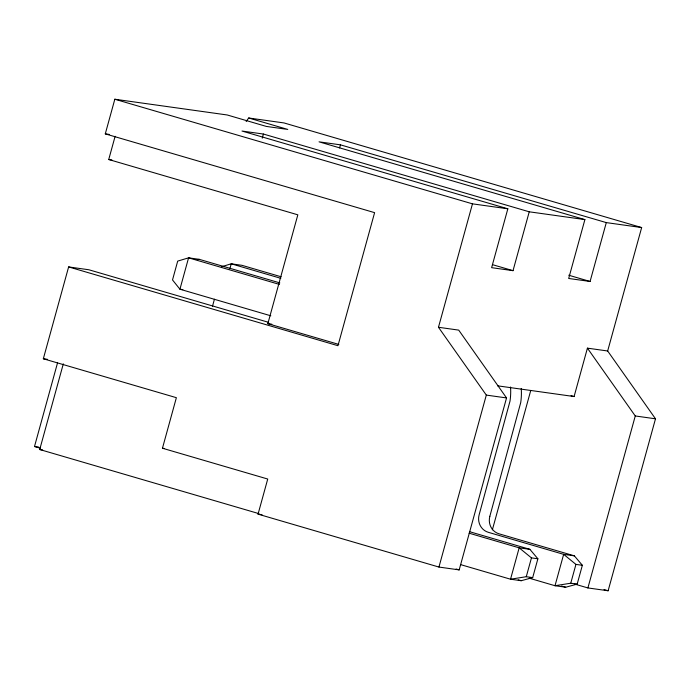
<?xml version="1.0" encoding="UTF-8"?>
<svg xmlns="http://www.w3.org/2000/svg" width="690" height="690" viewBox="0 0 690 690"><rect width="100%" height="100%" fill="white"/><g stroke="black" fill="none" stroke-linecap="round" stroke-linejoin="round"><path stroke-width="1.03" d="M574.58 584.042L587.897 587.94L608.132 590.769L655.5 418.804L607.666 350.986L641.657 227.562L606.294 222.603L590.079 281.468L568.681 278.467L584.896 219.601L529.239 211.804L513.024 270.67L491.625 267.668L507.84 208.803L472.469 203.843L438.478 327.276L458.712 330.113L506.546 397.932L459.178 569.897L438.944 567.059L258.051 514.145L267.729 479.033L162.452 448.233L176.373 397.682L43.332 358.765L68.629 266.927L88.863 269.764L268.669 322.359M68.629 266.927L337.962 345.707L374.61 212.649L105.285 133.869L114.825 99.231L227.243 114.98L266.349 126.425L287.773 129.427L248.667 117.99L246.166 121.483M338.825 344.422L267.849 323.662L297.83 214.823L108.727 159.511L115.126 136.292M40.494 448.259L34.5 446.508L57.529 362.897M258.923 513.636L39.718 449.518L63.316 363.846M212.442 306.464L214.443 299.201M262.26 138.172L263.399 134.041L529.239 211.804M229.839 268.876L231.228 263.813L241.931 265.314L281.175 276.794M339.601 147.936L340.455 144.84L606.294 222.603M438.944 567.059L486.312 395.094L438.478 327.276M489.84 516.31L520.726 402.581A61.652 58.167 -82 0 0 521.243 388.505M492.367 529.817L530.731 390.549M497.507 385.814L574.097 396.543L587.423 348.148L607.666 350.986M460.497 564.584L510.531 579.212L526.272 576.711L531.455 557.882L519.173 547.834L469.105 533.189M529.877 549.335L519.173 547.834L510.531 579.212L521.226 580.713L532.689 577.608L537.881 558.779L529.877 549.335L469.588 531.697M529.213 578.177L555.01 585.724L570.751 583.223L575.934 564.394L563.652 554.346L488.261 532.292A14.231 13.429 -82 0 1 479.136 514.809L510.022 401.08A61.652 58.167 -82 0 0 510.54 387.004M574.347 555.838L563.652 554.346L555.01 585.724L565.705 587.225L577.168 584.12L582.36 565.291L574.347 555.838L498.965 533.793A14.231 13.429 -82 0 1 489.848 516.31M587.897 587.94L635.266 415.966L587.423 348.148M221.352 266.788L231.228 263.813L280.796 278.312M197.254 259.69L199.272 259.337L279.821 282.891M248.667 117.99L284.013 122.941L641.657 227.562M263.399 134.041L241.992 131.04L507.84 208.803M340.455 144.84L319.047 141.838L584.896 219.601M105.285 133.869L109.331 134.429M108.727 159.511L111.909 159.959M199.272 259.337L188.577 257.836L177.701 261.105L172.517 279.942L179.926 289.214L270.825 315.804M182.85 289.627L179.926 289.214L188.577 257.836L279.45 284.418M267.849 323.662L271.903 324.231M486.312 395.094L506.546 397.932M635.266 415.966L655.5 418.804M43.332 358.765L47.55 359.352M162.452 448.233L164.453 448.517M34.5 446.508L38.744 447.103M39.718 449.518L42.642 449.932M258.051 514.145L262.053 514.706M531.455 557.882L537.881 558.779M575.934 564.394L582.36 565.291M526.272 576.711L532.689 577.608M570.751 583.223L577.168 584.12M114.825 99.231L472.469 203.843M568.741 275.224L590.079 281.468M492.703 264.719L513.024 270.67M571.044 395.655L574.097 396.543M604 589.562L608.132 590.769M561.582 586.017L565.705 587.225M518.164 579.816L521.226 580.713M456.107 569L459.178 569.897"/></g></svg>
